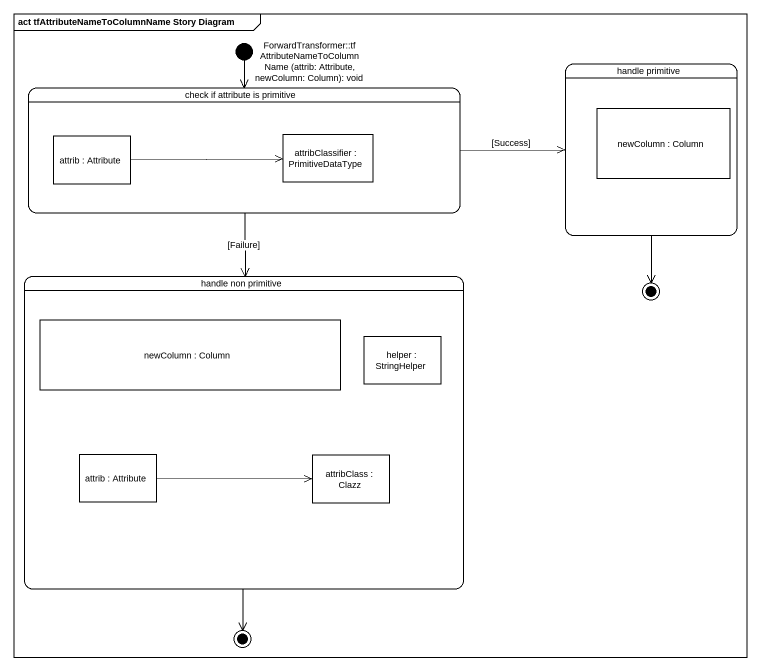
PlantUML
@startuml
mainframe act tfAttributeNameToColumnName Story Diagram
hide empty description
state "ForwardTransformer::tfAttributeNameToColumnName (attrib: Attribute, newColumn: Column): void" as ForwardTransformer <<start>>
state "handle primitive" as handle_primitive {
  state "newColumn : Column" as newColumn <<object>>
}
state "check if attribute is primitive" as check_if_attribute_is {
  state "attrib : Attribute" as attrib <<object>>
  state "attribClassifier : PrimitiveDataType" as attribClassifier <<object>>
}
state "handle non primitive" as handle_non_primitive {
  state "newColumn : Column" as newColumn_2 <<object>>
  state "helper : StringHelper" as helper <<object>>
  state "attrib : Attribute" as attrib_2 <<object>>
  state "attribClass : Clazz" as attribClass <<object>>
}
state final1 <<end>>
state final2 <<end>>
ForwardTransformer --> check_if_attribute_is
handle_primitive --> final1
check_if_attribute_is -right-> handle_primitive : [Success]
check_if_attribute_is --> handle_non_primitive : [Failure]
attrib -right-> attribClassifier
handle_non_primitive --> final2
attrib_2 -right-> attribClass
@enduml
